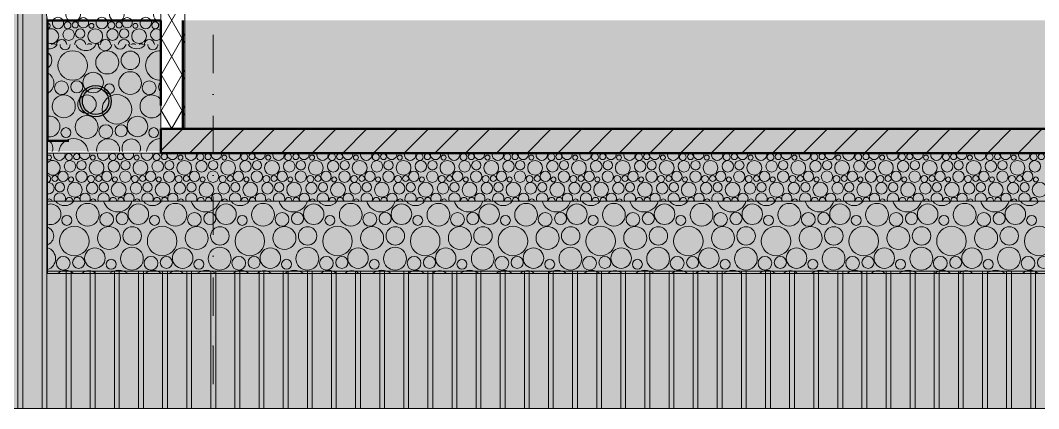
# Model space of a CAD drawing. Extents: x 1230 to 300706, y -1407 to 36108.
# Drawn here: x 105125 to 109348, y 5429 to 7039 of the extents above; entities that cross this region are included whole.
import ezdxf

# ---------------------------------------------------------------- set-up
doc = ezdxf.new("R2010")
doc.units = 0
doc.header["$LTSCALE"] = 5
doc.header["$MEASUREMENT"] = 0
doc.linetypes.add('- Осеви линии', pattern=[670.277762, 317.5, -176.388889, 0, -176.388874])
doc.linetypes.add('Hidden Line', pattern=[317.5, 211.666667, -105.833333])
for name, color, linetype, lineweight in [('1', 255, 'Continuous', 13), ('101', 253, 'Continuous', 15), ('102', 254, 'Continuous', 15), ('13', 54, 'Continuous', 18), ('18', 9, 'Continuous', 15), ('21', 7, 'Continuous', 50), ('23', 8, 'Continuous', 30), ('29', 7, 'Continuous', 50), ('4', 43, 'Continuous', 20)]:
    doc.layers.add(name, color=color, linetype=linetype, lineweight=lineweight)
for name, color, linetype, lineweight, true_color in [('104', 7, 'Continuous', 15, 0x3e3e3e), ('161', 7, 'Continuous', 15, 0x6a6a6a), ('19', 7, 'Continuous', 0, 0xe4e4e4), ('65', 7, 'Continuous', 20, 0x4e4e4e), ('84', 7, 'Continuous', 20, 0x3e3e3e)]:
    doc.layers.add(name, color=color, linetype=linetype, lineweight=lineweight, true_color=true_color)

# ---------------------------------------------------------------- blocks, each defined once
blk = doc.blocks.new('*X21')
at = {"layer": '101', "color": 253, "linetype": 'Continuous', "lineweight": 15}
for centre, radius in [((84.058, 84.169), 0.477), ((83.961, 84.942), 0.286), ((84.6, 84.978), 0.251), ((85.018, 84.257), 0.384), ((86.259, 84.044), 0.612), ((85.947, 84.901), 0.207), ((87.695, 84.169), 0.477), ((87.598, 84.942), 0.286), ((88.237, 84.978), 0.251), ((88.655, 84.257), 0.384), ((89.896, 84.044), 0.612), ((89.584, 84.901), 0.207), ((91.332, 84.169), 0.477), ((91.235, 84.942), 0.286), ((91.874, 84.978), 0.251), ((92.292, 84.257), 0.384), ((93.533, 84.044), 0.612), ((93.221, 84.901), 0.207), ((94.969, 84.169), 0.477), ((94.872, 84.942), 0.286), ((95.511, 84.978), 0.251), ((95.929, 84.257), 0.384), ((97.171, 84.044), 0.612), ((96.858, 84.901), 0.207), ((98.606, 84.169), 0.477), ((98.51, 84.942), 0.286), ((99.148, 84.978), 0.251), ((99.567, 84.257), 0.384), ((100.808, 84.044), 0.612), ((100.495, 84.901), 0.207), ((102.243, 84.169), 0.477), ((102.147, 84.942), 0.286), ((102.785, 84.978), 0.251), ((103.204, 84.257), 0.384), ((104.445, 84.044), 0.612), ((104.132, 84.901), 0.207), ((105.88, 84.169), 0.477), ((105.784, 84.942), 0.286), ((106.422, 84.978), 0.251), ((106.841, 84.257), 0.384), ((108.082, 84.044), 0.612), ((107.769, 84.901), 0.207), ((109.517, 84.169), 0.477), ((109.421, 84.942), 0.286), ((110.059, 84.978), 0.251), ((110.478, 84.257), 0.384), ((111.719, 84.044), 0.612), ((111.407, 84.901), 0.207), ((113.154, 84.169), 0.477), ((113.058, 84.942), 0.286), ((113.696, 84.978), 0.251), ((114.115, 84.257), 0.384), ((115.356, 84.044), 0.612), ((115.044, 84.901), 0.207), ((116.792, 84.169), 0.477), ((116.695, 84.942), 0.286), ((117.333, 84.978), 0.251), ((117.752, 84.257), 0.384), ((118.993, 84.044), 0.612), ((118.681, 84.901), 0.207), ((120.429, 84.169), 0.477), ((120.332, 84.942), 0.286), ((120.97, 84.978), 0.251), ((121.389, 84.257), 0.384), ((122.63, 84.044), 0.612), ((122.318, 84.901), 0.207), ((124.066, 84.169), 0.477), ((123.969, 84.942), 0.286), ((124.607, 84.978), 0.251), ((125.026, 84.257), 0.384), ((126.267, 84.044), 0.612), ((125.955, 84.901), 0.207), ((127.703, 84.169), 0.477), ((127.606, 84.942), 0.286), ((128.244, 84.978), 0.251), ((128.663, 84.257), 0.384), ((129.904, 84.044), 0.612), ((129.592, 84.901), 0.207), ((131.34, 84.169), 0.477), ((131.243, 84.942), 0.286), ((131.882, 84.978), 0.251), ((132.3, 84.257), 0.384), ((133.541, 84.044), 0.612), ((133.229, 84.901), 0.207), ((134.977, 84.169), 0.477), ((134.88, 84.942), 0.286), ((135.519, 84.978), 0.251), ((135.937, 84.257), 0.384), ((137.178, 84.044), 0.612), ((136.866, 84.901), 0.207), ((138.614, 84.169), 0.477), ((138.517, 84.942), 0.286), ((139.156, 84.978), 0.251), ((139.574, 84.257), 0.384), ((140.815, 84.044), 0.612), ((140.503, 84.901), 0.207), ((142.251, 84.169), 0.477), ((142.154, 84.942), 0.286), ((142.793, 84.978), 0.251), ((143.211, 84.257), 0.384), ((144.453, 84.044), 0.612), ((144.14, 84.901), 0.207), ((145.888, 84.169), 0.477), ((145.792, 84.942), 0.286), ((146.43, 84.978), 0.251), ((146.849, 84.257), 0.384), ((148.09, 84.044), 0.612), ((147.777, 84.901), 0.207), ((149.525, 84.169), 0.477), ((149.429, 84.942), 0.286), ((150.067, 84.978), 0.251), ((150.486, 84.257), 0.384), ((151.727, 84.044), 0.612), ((151.414, 84.901), 0.207), ((153.162, 84.169), 0.477), ((153.066, 84.942), 0.286), ((153.704, 84.978), 0.251), ((154.123, 84.257), 0.384), ((155.364, 84.044), 0.612), ((155.051, 84.901), 0.207), ((156.799, 84.169), 0.477), ((156.703, 84.942), 0.286), ((157.341, 84.978), 0.251), ((157.76, 84.257), 0.384), ((159.001, 84.044), 0.612), ((158.689, 84.901), 0.207), ((160.436, 84.169), 0.477), ((160.34, 84.942), 0.286), ((160.978, 84.978), 0.251), ((161.397, 84.257), 0.384), ((162.638, 84.044), 0.612), ((162.326, 84.901), 0.207), ((164.074, 84.169), 0.477), ((163.977, 84.942), 0.286), ((164.615, 84.978), 0.251), ((83.473, 83.335), 0.426), ((85.008, 83.314), 0.473), ((87.11, 83.335), 0.426), ((88.645, 83.314), 0.473), ((90.747, 83.335), 0.426), ((92.282, 83.314), 0.473), ((94.384, 83.335), 0.426), ((95.919, 83.314), 0.473), ((98.022, 83.335), 0.426), ((99.556, 83.314), 0.473), ((101.659, 83.335), 0.426), ((103.193, 83.314), 0.473), ((105.296, 83.335), 0.426), ((106.83, 83.314), 0.473), ((108.933, 83.335), 0.426), ((110.468, 83.314), 0.473), ((112.57, 83.335), 0.426), ((114.105, 83.314), 0.473), ((116.207, 83.335), 0.426), ((117.742, 83.314), 0.473), ((119.844, 83.335), 0.426), ((121.379, 83.314), 0.473), ((123.481, 83.335), 0.426), ((125.016, 83.314), 0.473), ((127.118, 83.335), 0.426), ((128.653, 83.314), 0.473), ((130.755, 83.335), 0.426), ((132.29, 83.314), 0.473), ((134.392, 83.335), 0.426), ((135.927, 83.314), 0.473), ((138.029, 83.335), 0.426), ((139.564, 83.314), 0.473), ((141.666, 83.335), 0.426), ((143.201, 83.314), 0.473), ((145.304, 83.335), 0.426), ((146.838, 83.314), 0.473), ((148.941, 83.335), 0.426), ((150.475, 83.314), 0.473), ((152.578, 83.335), 0.426), ((154.112, 83.314), 0.473), ((156.215, 83.335), 0.426), ((157.75, 83.314), 0.473), ((159.852, 83.335), 0.426), ((161.387, 83.314), 0.473), ((163.489, 83.335), 0.426), ((82.8, 83.158), 0.251), ((83.218, 82.437), 0.384), ((84.459, 82.224), 0.612), ((84.147, 83.081), 0.207), ((85.895, 82.349), 0.477), ((85.798, 83.122), 0.286), ((86.437, 83.158), 0.251), ((86.855, 82.437), 0.384), ((88.096, 82.224), 0.612), ((87.784, 83.081), 0.207), ((89.532, 82.349), 0.477), ((89.435, 83.122), 0.286), ((90.074, 83.158), 0.251), ((90.492, 82.437), 0.384), ((91.733, 82.224), 0.612), ((91.421, 83.081), 0.207), ((93.169, 82.349), 0.477), ((93.072, 83.122), 0.286), ((93.711, 83.158), 0.251), ((94.129, 82.437), 0.384), ((95.371, 82.224), 0.612), ((95.058, 83.081), 0.207), ((96.806, 82.349), 0.477), ((96.71, 83.122), 0.286), ((97.348, 83.158), 0.251), ((97.767, 82.437), 0.384), ((99.008, 82.224), 0.612), ((98.695, 83.081), 0.207), ((100.443, 82.349), 0.477), ((100.347, 83.122), 0.286), ((100.985, 83.158), 0.251), ((101.404, 82.437), 0.384), ((102.645, 82.224), 0.612), ((102.332, 83.081), 0.207), ((104.08, 82.349), 0.477), ((103.984, 83.122), 0.286), ((104.622, 83.158), 0.251), ((105.041, 82.437), 0.384), ((106.282, 82.224), 0.612), ((105.969, 83.081), 0.207), ((107.717, 82.349), 0.477), ((107.621, 83.122), 0.286), ((108.259, 83.158), 0.251), ((108.678, 82.437), 0.384), ((109.919, 82.224), 0.612), ((109.607, 83.081), 0.207), ((111.354, 82.349), 0.477), ((111.258, 83.122), 0.286), ((111.896, 83.158), 0.251), ((112.315, 82.437), 0.384), ((113.556, 82.224), 0.612), ((113.244, 83.081), 0.207), ((114.992, 82.349), 0.477), ((114.895, 83.122), 0.286), ((115.533, 83.158), 0.251), ((115.952, 82.437), 0.384), ((117.193, 82.224), 0.612), ((116.881, 83.081), 0.207), ((118.629, 82.349), 0.477), ((118.532, 83.122), 0.286), ((119.17, 83.158), 0.251), ((119.589, 82.437), 0.384), ((120.83, 82.224), 0.612), ((120.518, 83.081), 0.207), ((122.266, 82.349), 0.477), ((122.169, 83.122), 0.286), ((122.807, 83.158), 0.251), ((123.226, 82.437), 0.384), ((124.467, 82.224), 0.612), ((124.155, 83.081), 0.207), ((125.903, 82.349), 0.477), ((125.806, 83.122), 0.286), ((126.444, 83.158), 0.251), ((126.863, 82.437), 0.384), ((128.104, 82.224), 0.612), ((127.792, 83.081), 0.207), ((129.54, 82.349), 0.477), ((129.443, 83.122), 0.286), ((130.082, 83.158), 0.251), ((130.5, 82.437), 0.384), ((131.741, 82.224), 0.612), ((131.429, 83.081), 0.207), ((133.177, 82.349), 0.477), ((133.08, 83.122), 0.286), ((133.719, 83.158), 0.251), ((134.137, 82.437), 0.384), ((135.378, 82.224), 0.612), ((135.066, 83.081), 0.207), ((136.814, 82.349), 0.477), ((136.717, 83.122), 0.286), ((137.356, 83.158), 0.251), ((137.774, 82.437), 0.384), ((139.015, 82.224), 0.612), ((138.703, 83.081), 0.207), ((140.451, 82.349), 0.477), ((140.354, 83.122), 0.286), ((140.993, 83.158), 0.251), ((141.411, 82.437), 0.384), ((142.653, 82.224), 0.612), ((142.34, 83.081), 0.207), ((144.088, 82.349), 0.477), ((143.992, 83.122), 0.286), ((144.63, 83.158), 0.251), ((145.049, 82.437), 0.384), ((146.29, 82.224), 0.612), ((145.977, 83.081), 0.207), ((147.725, 82.349), 0.477), ((147.629, 83.122), 0.286), ((148.267, 83.158), 0.251), ((148.686, 82.437), 0.384), ((149.927, 82.224), 0.612), ((149.614, 83.081), 0.207), ((151.362, 82.349), 0.477), ((151.266, 83.122), 0.286), ((151.904, 83.158), 0.251), ((152.323, 82.437), 0.384), ((153.564, 82.224), 0.612), ((153.251, 83.081), 0.207), ((154.999, 82.349), 0.477), ((154.903, 83.122), 0.286), ((155.541, 83.158), 0.251), ((155.96, 82.437), 0.384), ((157.201, 82.224), 0.612), ((156.889, 83.081), 0.207), ((158.636, 82.349), 0.477), ((158.54, 83.122), 0.286), ((159.178, 83.158), 0.251), ((159.597, 82.437), 0.384), ((160.838, 82.224), 0.612), ((160.526, 83.081), 0.207), ((162.274, 82.349), 0.477), ((162.177, 83.122), 0.286), ((162.815, 83.158), 0.251), ((163.234, 82.437), 0.384), ((164.475, 82.224), 0.612), ((164.163, 83.081), 0.207)]:
    blk.add_circle(centre, radius, dxfattribs=at)
for centre, radius, start, end in [((82.31, 84.901), 0.207, 232.37831, 127.62169), ((82.622, 84.044), 0.612, 224.24164, 135.75836), ((83.171, 85.134), 0.473, 162.59898, 17.40102), ((84.422, 85.864), 0.612, 254.33377, 285.66623), ((85.273, 85.155), 0.426, 163.6472, 16.3528), ((86.808, 85.134), 0.473, 162.59898, 17.40102), ((88.059, 85.864), 0.612, 254.33377, 285.66623), ((88.91, 85.155), 0.426, 163.6472, 16.3528), ((90.445, 85.134), 0.473, 162.59898, 17.40102), ((91.696, 85.864), 0.612, 254.33377, 285.66623), ((92.547, 85.155), 0.426, 163.6472, 16.3528), ((94.082, 85.134), 0.473, 162.59898, 17.40102), ((95.333, 85.864), 0.612, 254.33377, 285.66623), ((96.184, 85.155), 0.426, 163.6472, 16.3528), ((97.719, 85.134), 0.473, 162.59898, 17.40102), ((98.971, 85.864), 0.612, 254.33377, 285.66623), ((99.822, 85.155), 0.426, 163.6472, 16.3528), ((101.356, 85.134), 0.473, 162.59898, 17.40102), ((102.608, 85.864), 0.612, 254.33377, 285.66623), ((103.459, 85.155), 0.426, 163.6472, 16.3528), ((104.993, 85.134), 0.473, 162.59898, 17.40102), ((106.245, 85.864), 0.612, 254.33377, 285.66623), ((107.096, 85.155), 0.426, 163.6472, 16.3528), ((108.63, 85.134), 0.473, 162.59898, 17.40102), ((109.882, 85.864), 0.612, 254.33377, 285.66623), ((110.733, 85.155), 0.426, 163.6472, 16.3528), ((112.268, 85.134), 0.473, 162.59898, 17.40102), ((113.519, 85.864), 0.612, 254.33377, 285.66623), ((114.37, 85.155), 0.426, 163.6472, 16.3528), ((115.905, 85.134), 0.473, 162.59898, 17.40102), ((117.156, 85.864), 0.612, 254.33377, 285.66623), ((118.007, 85.155), 0.426, 163.6472, 16.3528), ((119.542, 85.134), 0.473, 162.59898, 17.40102), ((120.793, 85.864), 0.612, 254.33377, 285.66623), ((121.644, 85.155), 0.426, 163.6472, 16.3528), ((123.179, 85.134), 0.473, 162.59898, 17.40102), ((124.43, 85.864), 0.612, 254.33377, 285.66623), ((125.281, 85.155), 0.426, 163.6472, 16.3528), ((126.816, 85.134), 0.473, 162.59898, 17.40102), ((128.067, 85.864), 0.612, 254.33377, 285.66623), ((128.918, 85.155), 0.426, 163.6472, 16.3528), ((130.453, 85.134), 0.473, 162.59898, 17.40102), ((131.704, 85.864), 0.612, 254.33377, 285.66623), ((132.555, 85.155), 0.426, 163.6472, 16.3528), ((134.09, 85.134), 0.473, 162.59898, 17.40102), ((135.341, 85.864), 0.612, 254.33377, 285.66623), ((136.192, 85.155), 0.426, 163.6472, 16.3528), ((137.727, 85.134), 0.473, 162.59898, 17.40102), ((138.978, 85.864), 0.612, 254.33377, 285.66623), ((139.829, 85.155), 0.426, 163.6472, 16.3528), ((141.364, 85.134), 0.473, 162.59898, 17.40102), ((142.615, 85.864), 0.612, 254.33377, 285.66623), ((143.466, 85.155), 0.426, 163.6472, 16.3528), ((145.001, 85.134), 0.473, 162.59898, 17.40102), ((146.253, 85.864), 0.612, 254.33377, 285.66623), ((147.104, 85.155), 0.426, 163.6472, 16.3528), ((148.638, 85.134), 0.473, 162.59898, 17.40102), ((149.89, 85.864), 0.612, 254.33377, 285.66623), ((150.741, 85.155), 0.426, 163.6472, 16.3528), ((152.275, 85.134), 0.473, 162.59898, 17.40102), ((153.527, 85.864), 0.612, 254.33377, 285.66623), ((154.378, 85.155), 0.426, 163.6472, 16.3528), ((155.912, 85.134), 0.473, 162.59898, 17.40102), ((157.164, 85.864), 0.612, 254.33377, 285.66623), ((158.015, 85.155), 0.426, 163.6472, 16.3528), ((159.55, 85.134), 0.473, 162.59898, 17.40102), ((160.801, 85.864), 0.612, 254.33377, 285.66623), ((161.652, 85.155), 0.426, 163.6472, 16.3528), ((163.187, 85.134), 0.473, 162.59898, 17.40102), ((164.438, 85.864), 0.612, 254.33377, 285.66623), ((82.161, 83.122), 0.286, 274.50282, 85.49718), ((82.258, 82.349), 0.477, 261.05473, 98.94527), ((83.208, 81.494), 0.473, 332.4801, 207.5199), ((85.31, 81.515), 0.426, 325.62131, 214.37869), ((86.845, 81.494), 0.473, 332.4801, 207.5199), ((88.947, 81.515), 0.426, 325.62131, 214.37869), ((90.482, 81.494), 0.473, 332.4801, 207.5199), ((92.584, 81.515), 0.426, 325.62131, 214.37869), ((94.119, 81.494), 0.473, 332.4801, 207.5199), ((96.222, 81.515), 0.426, 325.62131, 214.37869), ((97.756, 81.494), 0.473, 332.4801, 207.5199), ((99.859, 81.515), 0.426, 325.62131, 214.37869), ((101.393, 81.494), 0.473, 332.4801, 207.5199), ((103.496, 81.515), 0.426, 325.62131, 214.37869), ((105.03, 81.494), 0.473, 332.4801, 207.5199), ((107.133, 81.515), 0.426, 325.62131, 214.37869), ((108.668, 81.494), 0.473, 332.4801, 207.5199), ((110.77, 81.515), 0.426, 325.62131, 214.37869), ((112.305, 81.494), 0.473, 332.4801, 207.5199), ((114.407, 81.515), 0.426, 325.62131, 214.37869), ((115.942, 81.494), 0.473, 332.4801, 207.5199), ((118.044, 81.515), 0.426, 325.62131, 214.37869), ((119.579, 81.494), 0.473, 332.4801, 207.5199), ((121.681, 81.515), 0.426, 325.62131, 214.37869), ((123.216, 81.494), 0.473, 332.4801, 207.5199), ((125.318, 81.515), 0.426, 325.62131, 214.37869), ((126.853, 81.494), 0.473, 332.4801, 207.5199), ((128.955, 81.515), 0.426, 325.62131, 214.37869), ((130.49, 81.494), 0.473, 332.4801, 207.5199), ((132.592, 81.515), 0.426, 325.62131, 214.37869), ((134.127, 81.494), 0.473, 332.4801, 207.5199), ((136.229, 81.515), 0.426, 325.62131, 214.37869), ((137.764, 81.494), 0.473, 332.4801, 207.5199), ((139.866, 81.515), 0.426, 325.62131, 214.37869), ((141.401, 81.494), 0.473, 332.4801, 207.5199), ((143.504, 81.515), 0.426, 325.62131, 214.37869), ((145.038, 81.494), 0.473, 332.4801, 207.5199), ((147.141, 81.515), 0.426, 325.62131, 214.37869), ((148.675, 81.494), 0.473, 332.4801, 207.5199), ((150.778, 81.515), 0.426, 325.62131, 214.37869), ((152.312, 81.494), 0.473, 332.4801, 207.5199), ((154.415, 81.515), 0.426, 325.62131, 214.37869), ((155.95, 81.494), 0.473, 332.4801, 207.5199), ((158.052, 81.515), 0.426, 325.62131, 214.37869), ((159.587, 81.494), 0.473, 332.4801, 207.5199), ((161.689, 81.515), 0.426, 325.62131, 214.37869), ((163.224, 81.494), 0.473, 332.4801, 207.5199), ((82.347, 81.261), 0.207, 3.86586, 142.1633), ((83.998, 81.303), 0.286, 354.47725, 185.52275), ((84.637, 81.338), 0.251, 345.45425, 194.54575), ((85.984, 81.261), 0.207, 3.86586, 176.13414), ((87.635, 81.303), 0.286, 354.47725, 185.52275), ((88.274, 81.338), 0.251, 345.45425, 194.54575), ((89.621, 81.261), 0.207, 3.86586, 176.13414), ((91.272, 81.303), 0.286, 354.47725, 185.52275), ((91.911, 81.338), 0.251, 345.45425, 194.54575), ((93.258, 81.261), 0.207, 3.86586, 176.13414), ((94.91, 81.303), 0.286, 354.47725, 185.52275), ((95.548, 81.338), 0.251, 345.45425, 194.54575), ((96.895, 81.261), 0.207, 3.86586, 176.13414), ((98.547, 81.303), 0.286, 354.47725, 185.52275), ((99.185, 81.338), 0.251, 345.45425, 194.54575), ((100.532, 81.261), 0.207, 3.86586, 176.13414), ((102.184, 81.303), 0.286, 354.47725, 185.52275), ((102.822, 81.338), 0.251, 345.45425, 194.54575), ((104.169, 81.261), 0.207, 3.86586, 176.13414), ((105.821, 81.303), 0.286, 354.47725, 185.52275), ((106.459, 81.338), 0.251, 345.45425, 194.54575), ((107.807, 81.261), 0.207, 3.86586, 176.13414), ((109.458, 81.303), 0.286, 354.47725, 185.52275), ((110.096, 81.338), 0.251, 345.45425, 194.54575), ((111.444, 81.261), 0.207, 3.86586, 176.13414), ((113.095, 81.303), 0.286, 354.47725, 185.52275), ((113.733, 81.338), 0.251, 345.45425, 194.54575), ((115.081, 81.261), 0.207, 3.86586, 176.13414), ((116.732, 81.303), 0.286, 354.47725, 185.52275), ((117.37, 81.338), 0.251, 345.45425, 194.54575), ((118.718, 81.261), 0.207, 3.86586, 176.13414), ((120.369, 81.303), 0.286, 354.47725, 185.52275), ((121.007, 81.338), 0.251, 345.45425, 194.54575), ((122.355, 81.261), 0.207, 3.86586, 176.13414), ((124.006, 81.303), 0.286, 354.47725, 185.52275), ((124.644, 81.338), 0.251, 345.45425, 194.54575), ((125.992, 81.261), 0.207, 3.86586, 176.13414), ((127.643, 81.303), 0.286, 354.47725, 185.52275), ((128.282, 81.338), 0.251, 345.45425, 194.54575), ((129.629, 81.261), 0.207, 3.86586, 176.13414), ((131.28, 81.303), 0.286, 354.47725, 185.52275), ((131.919, 81.338), 0.251, 345.45425, 194.54575), ((133.266, 81.261), 0.207, 3.86586, 176.13414), ((134.917, 81.303), 0.286, 354.47725, 185.52275), ((135.556, 81.338), 0.251, 345.45425, 194.54575), ((136.903, 81.261), 0.207, 3.86586, 176.13414), ((138.554, 81.303), 0.286, 354.47725, 185.52275), ((139.193, 81.338), 0.251, 345.45425, 194.54575), ((140.54, 81.261), 0.207, 3.86586, 176.13414), ((142.192, 81.303), 0.286, 354.47725, 185.52275), ((142.83, 81.338), 0.251, 345.45425, 194.54575), ((144.177, 81.261), 0.207, 3.86586, 176.13414), ((145.829, 81.303), 0.286, 354.47725, 185.52275), ((146.467, 81.338), 0.251, 345.45425, 194.54575), ((147.814, 81.261), 0.207, 3.86586, 176.13414), ((149.466, 81.303), 0.286, 354.47725, 185.52275), ((150.104, 81.338), 0.251, 345.45425, 194.54575), ((151.451, 81.261), 0.207, 3.86586, 176.13414), ((153.103, 81.303), 0.286, 354.47725, 185.52275), ((153.741, 81.338), 0.251, 345.45425, 194.54575), ((155.089, 81.261), 0.207, 3.86586, 176.13414), ((156.74, 81.303), 0.286, 354.47725, 185.52275), ((157.378, 81.338), 0.251, 345.45425, 194.54575), ((158.726, 81.261), 0.207, 3.86586, 176.13414), ((160.377, 81.303), 0.286, 354.47725, 185.52275), ((161.015, 81.338), 0.251, 345.45425, 194.54575), ((162.363, 81.261), 0.207, 3.86586, 176.13414), ((164.014, 81.303), 0.286, 354.47725, 185.52275)]:
    blk.add_arc(centre, radius, start, end, dxfattribs=at)
blk = doc.blocks.new('*X22')
at = {"layer": '101', "color": 253, "linetype": 'Continuous', "lineweight": 15}
for centre, radius in [((85.518, 80.151), 0.946), ((92.792, 80.151), 0.946), ((100.066, 80.151), 0.946), ((107.341, 80.151), 0.946), ((114.615, 80.151), 0.946), ((121.889, 80.151), 0.946), ((129.163, 80.151), 0.946), ((136.437, 80.151), 0.946), ((143.711, 80.151), 0.946), ((150.986, 80.151), 0.946), ((158.26, 80.151), 0.946), ((87.099, 79.768), 0.572), ((88.375, 79.839), 0.501), ((89.723, 80.194), 0.851), ((94.373, 79.768), 0.572), ((95.649, 79.839), 0.501), ((96.997, 80.194), 0.851), ((101.647, 79.768), 0.572), ((102.924, 79.839), 0.501), ((104.271, 80.194), 0.851), ((108.921, 79.768), 0.572), ((110.198, 79.839), 0.501), ((111.545, 80.194), 0.851), ((116.195, 79.768), 0.572), ((117.472, 79.839), 0.501), ((118.819, 80.194), 0.851), ((123.47, 79.768), 0.572), ((124.746, 79.839), 0.501), ((126.094, 80.194), 0.851), ((130.744, 79.768), 0.572), ((132.02, 79.839), 0.501), ((133.368, 80.194), 0.851), ((138.018, 79.768), 0.572), ((139.294, 79.839), 0.501), ((140.642, 80.194), 0.851), ((145.292, 79.768), 0.572), ((146.569, 79.839), 0.501), ((147.916, 80.194), 0.851), ((152.566, 79.768), 0.572), ((153.843, 79.839), 0.501), ((155.19, 80.194), 0.851), ((159.84, 79.768), 0.572), ((161.117, 79.839), 0.501), ((162.464, 80.194), 0.851), ((83.796, 79.686), 0.414), ((91.07, 79.686), 0.414), ((98.344, 79.686), 0.414), ((105.619, 79.686), 0.414), ((112.893, 79.686), 0.414), ((120.167, 79.686), 0.414), ((127.441, 79.686), 0.414), ((134.715, 79.686), 0.414), ((141.989, 79.686), 0.414), ((149.263, 79.686), 0.414), ((156.538, 79.686), 0.414), ((163.812, 79.686), 0.414), ((84.421, 77.972), 1.224), ((87.292, 78.222), 0.954), ((89.213, 78.398), 0.767), ((91.695, 77.972), 1.224), ((94.566, 78.222), 0.954), ((96.487, 78.398), 0.767), ((98.969, 77.972), 1.224), ((101.84, 78.222), 0.954), ((103.761, 78.398), 0.767), ((106.243, 77.972), 1.224), ((109.114, 78.222), 0.954), ((111.035, 78.398), 0.767), ((113.517, 77.972), 1.224), ((116.389, 78.222), 0.954), ((118.309, 78.398), 0.767), ((120.792, 77.972), 1.224), ((123.663, 78.222), 0.954), ((125.583, 78.398), 0.767), ((128.066, 77.972), 1.224), ((130.937, 78.222), 0.954), ((132.858, 78.398), 0.767), ((135.34, 77.972), 1.224), ((138.211, 78.222), 0.954), ((140.132, 78.398), 0.767), ((142.614, 77.972), 1.224), ((145.485, 78.222), 0.954), ((147.406, 78.398), 0.767), ((149.888, 77.972), 1.224), ((152.759, 78.222), 0.954), ((154.68, 78.398), 0.767), ((157.162, 77.972), 1.224), ((160.034, 78.222), 0.954), ((161.954, 78.398), 0.767), ((164.436, 77.972), 1.224), ((86.123, 76.554), 0.851), ((89.192, 76.511), 0.946), ((93.397, 76.554), 0.851), ((96.466, 76.511), 0.946), ((100.671, 76.554), 0.851), ((103.741, 76.511), 0.946), ((107.945, 76.554), 0.851), ((111.015, 76.511), 0.946), ((115.219, 76.554), 0.851), ((118.289, 76.511), 0.946), ((122.494, 76.554), 0.851), ((125.563, 76.511), 0.946), ((129.768, 76.554), 0.851), ((132.837, 76.511), 0.946), ((137.042, 76.554), 0.851), ((140.111, 76.511), 0.946), ((144.316, 76.554), 0.851), ((147.386, 76.511), 0.946), ((151.59, 76.554), 0.851), ((154.66, 76.511), 0.946), ((158.864, 76.554), 0.851), ((161.934, 76.511), 0.946), ((83.499, 76.129), 0.572), ((84.775, 76.199), 0.501), ((87.47, 76.046), 0.414), ((90.773, 76.129), 0.572), ((92.049, 76.199), 0.501), ((94.744, 76.046), 0.414), ((98.047, 76.129), 0.572), ((99.324, 76.199), 0.501), ((102.019, 76.046), 0.414), ((105.321, 76.129), 0.572), ((106.598, 76.199), 0.501), ((109.293, 76.046), 0.414), ((112.595, 76.129), 0.572), ((113.872, 76.199), 0.501), ((116.567, 76.046), 0.414), ((119.87, 76.129), 0.572), ((121.146, 76.199), 0.501), ((123.841, 76.046), 0.414), ((127.144, 76.129), 0.572), ((128.42, 76.199), 0.501), ((131.115, 76.046), 0.414), ((134.418, 76.129), 0.572), ((135.694, 76.199), 0.501), ((138.389, 76.046), 0.414), ((141.692, 76.129), 0.572), ((142.969, 76.199), 0.501), ((145.663, 76.046), 0.414), ((148.966, 76.129), 0.572), ((150.243, 76.199), 0.501), ((152.938, 76.046), 0.414), ((156.24, 76.129), 0.572), ((157.517, 76.199), 0.501), ((160.212, 76.046), 0.414), ((163.514, 76.129), 0.572), ((164.791, 76.199), 0.501)]:
    blk.add_circle(centre, radius, dxfattribs=at)
for centre, radius, start, end in [((83.618, 81.861), 0.954, 217.9292, 322.0708), ((88.021, 81.612), 1.224, 195.99442, 344.00558), ((90.892, 81.861), 0.954, 217.9292, 322.0708), ((95.295, 81.612), 1.224, 195.99442, 344.00558), ((98.166, 81.861), 0.954, 217.9292, 322.0708), ((102.569, 81.612), 1.224, 195.99442, 344.00558), ((105.44, 81.861), 0.954, 217.9292, 322.0708), ((109.843, 81.612), 1.224, 195.99442, 344.00558), ((112.714, 81.861), 0.954, 217.9292, 322.0708), ((117.117, 81.612), 1.224, 195.99442, 344.00558), ((119.989, 81.861), 0.954, 217.9292, 322.0708), ((124.392, 81.612), 1.224, 195.99442, 344.00558), ((127.263, 81.861), 0.954, 217.9292, 322.0708), ((131.666, 81.612), 1.224, 195.99442, 344.00558), ((134.537, 81.861), 0.954, 217.9292, 322.0708), ((138.94, 81.612), 1.224, 195.99442, 344.00558), ((141.811, 81.861), 0.954, 217.9292, 322.0708), ((146.214, 81.612), 1.224, 195.99442, 344.00558), ((149.085, 81.861), 0.954, 217.9292, 322.0708), ((153.488, 81.612), 1.224, 195.99442, 344.00558), ((156.359, 81.861), 0.954, 217.9292, 322.0708), ((160.762, 81.612), 1.224, 195.99442, 344.00558), ((163.634, 81.861), 0.954, 217.9292, 322.0708), ((82.449, 80.194), 0.851, 251.85999, 108.14001), ((81.939, 78.398), 0.767, 288.63508, 71.36492), ((81.918, 76.511), 0.946, 286.29642, 73.70358), ((83.692, 74.582), 0.954, 46.61075, 133.38925), ((85.613, 74.758), 0.767, 42.37311, 137.62689), ((88.095, 74.332), 1.224, 50.34184, 129.65816), ((90.966, 74.582), 0.954, 46.61075, 133.38925), ((92.887, 74.758), 0.767, 42.37311, 137.62689), ((95.369, 74.332), 1.224, 50.34184, 129.65816), ((98.24, 74.582), 0.954, 46.61075, 133.38925), ((100.161, 74.758), 0.767, 42.37311, 137.62689), ((102.643, 74.332), 1.224, 50.34184, 129.65816), ((105.514, 74.582), 0.954, 46.61075, 133.38925), ((107.435, 74.758), 0.767, 42.37311, 137.62689), ((109.917, 74.332), 1.224, 50.34184, 129.65816), ((112.789, 74.582), 0.954, 46.61075, 133.38925), ((114.709, 74.758), 0.767, 42.37311, 137.62689), ((117.192, 74.332), 1.224, 50.34184, 129.65816), ((120.063, 74.582), 0.954, 46.61075, 133.38925), ((121.983, 74.758), 0.767, 42.37311, 137.62689), ((124.466, 74.332), 1.224, 50.34184, 129.65816), ((127.337, 74.582), 0.954, 46.61075, 133.38925), ((129.258, 74.758), 0.767, 42.37311, 137.62689), ((131.74, 74.332), 1.224, 50.34184, 129.65816), ((134.611, 74.582), 0.954, 46.61075, 133.38925), ((136.532, 74.758), 0.767, 42.37311, 137.62689), ((139.014, 74.332), 1.224, 50.34184, 129.65816), ((141.885, 74.582), 0.954, 46.61075, 133.38925), ((143.806, 74.758), 0.767, 42.37311, 137.62689), ((146.288, 74.332), 1.224, 50.34184, 129.65816), ((149.159, 74.582), 0.954, 46.61075, 133.38925), ((151.08, 74.758), 0.767, 42.37311, 137.62689), ((153.562, 74.332), 1.224, 50.34184, 129.65816), ((156.434, 74.582), 0.954, 46.61075, 133.38925), ((158.354, 74.758), 0.767, 42.37311, 137.62689), ((160.836, 74.332), 1.224, 50.34184, 129.65816), ((163.708, 74.582), 0.954, 46.61075, 133.38925)]:
    blk.add_arc(centre, radius, start, end, dxfattribs=at)
blk = doc.blocks.new('*X23')
at = {"layer": '101', "color": 253, "linetype": 'Continuous', "lineweight": 15}
for centre, radius in [((84.272, 92.532), 1.224), ((87.144, 92.781), 0.954), ((89.064, 92.958), 0.767), ((83.35, 90.688), 0.572), ((84.627, 90.759), 0.501), ((85.975, 91.114), 0.851), ((89.044, 91.07), 0.946), ((90.625, 90.688), 0.572), ((87.322, 90.605), 0.414), ((83.544, 89.141), 0.954), ((85.464, 89.318), 0.767), ((87.947, 88.892), 1.224), ((85.444, 87.43), 0.946), ((89.649, 87.474), 0.851), ((83.722, 86.965), 0.414), ((87.025, 87.048), 0.572), ((88.301, 87.119), 0.501), ((90.996, 86.965), 0.414)]:
    blk.add_circle(centre, radius, dxfattribs=at)
for centre, radius, start, end in [((82.3, 94.754), 0.851, 262.12132, 325.77572), ((83.648, 94.245), 0.414, 175.871, 4.129), ((85.37, 94.71), 0.946, 207.39061, 332.60939), ((86.95, 94.328), 0.572, 185.33205, 354.66795), ((88.227, 94.399), 0.501, 194.32224, 345.67776), ((89.575, 94.754), 0.851, 214.22428, 325.77572), ((91.547, 92.532), 1.224, 88.26341, 271.73659), ((90.922, 94.245), 0.414, 175.871, 4.129), ((81.79, 92.958), 0.767, 300.85507, 59.14493), ((81.77, 91.07), 0.946, 295.9347, 64.0653), ((91.901, 90.759), 0.501, 129.28098, 230.71902), ((90.818, 89.141), 0.954, 36.61812, 323.38188), ((82.375, 87.474), 0.851, 257.04366, 102.95634), ((81.864, 85.678), 0.767, 339.20764, 65.40488), ((84.347, 85.252), 1.224, 7.18893, 172.81107), ((87.218, 85.501), 0.954, 354.2287, 185.7713), ((89.139, 85.678), 0.767, 339.20764, 200.79236), ((91.621, 85.252), 1.224, 91.73431, 172.81107)]:
    blk.add_arc(centre, radius, start, end, dxfattribs=at)
blk = doc.blocks.new('*X24')
at = {"layer": '101', "color": 253, "linetype": 'Continuous', "lineweight": 15}
for centre, radius in [((83.947, 95.089), 0.477), ((83.85, 95.862), 0.286), ((84.488, 95.898), 0.251), ((84.907, 95.177), 0.384), ((86.148, 94.964), 0.612), ((85.836, 95.821), 0.207), ((87.584, 95.089), 0.477), ((87.487, 95.862), 0.286), ((88.125, 95.898), 0.251), ((88.544, 95.177), 0.384), ((89.785, 94.964), 0.612), ((89.473, 95.821), 0.207), ((91.124, 95.862), 0.286)]:
    blk.add_circle(centre, radius, dxfattribs=at)
for centre, radius, start, end in [((82.199, 95.821), 0.207, 265.84256, 94.15744), ((82.511, 94.964), 0.612, 237.67664, 122.32336), ((83.06, 96.053), 0.473, 152.05399, 27.94601), ((84.311, 96.784), 0.612, 236.28285, 303.71715), ((85.162, 96.075), 0.426, 151.95968, 28.04032), ((86.697, 96.053), 0.473, 152.05399, 27.94601), ((87.948, 96.784), 0.612, 236.28285, 303.71715), ((88.799, 96.075), 0.426, 151.95968, 28.04032), ((90.334, 96.053), 0.473, 152.05399, 27.94601), ((91.221, 95.089), 0.477, 40.47459, 319.52541), ((91.585, 96.784), 0.612, 236.28285, 269.86379), ((91.762, 95.898), 0.251, 135.47223, 224.52777), ((83.362, 94.255), 0.426, 2.69316, 177.30684), ((84.897, 94.233), 0.473, 5.05328, 174.94672), ((86.999, 94.255), 0.426, 2.69316, 177.30684), ((88.534, 94.233), 0.473, 5.05328, 174.94672), ((90.636, 94.255), 0.426, 2.69316, 177.30684), ((82.05, 94.042), 0.286, 54.5029, 62.12308), ((82.688, 94.078), 0.251, 51.89179, 128.10821), ((85.687, 94.042), 0.286, 54.5029, 125.4971), ((86.325, 94.078), 0.251, 51.89179, 128.10821), ((89.324, 94.042), 0.286, 54.5029, 125.4971), ((89.962, 94.078), 0.251, 51.89179, 128.10821)]:
    blk.add_arc(centre, radius, start, end, dxfattribs=at)
blk = doc.blocks.new('*X25')
at = {"layer": '101', "color": 253, "linetype": 'Continuous', "lineweight": 15}
for centre, radius, start, end in [((84.311, 96.784), 0.612, 303.71715, 236.28285), ((87.948, 96.784), 0.612, 303.71715, 236.28285), ((91.585, 96.784), 0.612, 90.13621, 236.28285), ((83.06, 96.053), 0.473, 27.94601, 152.05399), ((85.162, 96.075), 0.426, 28.04032, 151.95968), ((86.697, 96.053), 0.473, 27.94601, 152.05399), ((88.799, 96.075), 0.426, 28.04032, 151.95968), ((90.334, 96.053), 0.473, 27.94601, 152.05399)]:
    blk.add_arc(centre, radius, start, end, dxfattribs=at)

msp = doc.modelspace()

# ---------------------------------------------------------------- hatches: boundary and pattern name
at = {"layer": '1', "linetype": 'Continuous', "lineweight": 13, "true_color": 0x2b2b2b}
h = msp.add_hatch(dxfattribs=at)
h.set_pattern_fill('1_СТОМАНОБЕТОН_0001', color=250, scale=50.000024, style=0, pattern_type=2)
h.set_pattern_definition([(45, (48941.57, 10189.11), (-70.71071, 70.71071), []), (45, (48906.22, 10224.47), (-70.71071, 70.71071), [75.00004, -25.00001])])
h.paths.add_polyline_path([(117799.4, 6589.1), (117799.4, 7039.1), (105799.4, 7039.1), (105799.4, 6589.1)])
at = {"layer": '102', "linetype": 'Continuous', "lineweight": 15}
for points in [[(103199.7, 5429.1), (120507, 5429.1), (120507, 6247), (117912.9, 6926.1), (117907.7, 5999.1), (105237.6, 5999.1), (105237.6, 6539.1), (105237.6, 7039.1), (104713.4, 9892.4), (103199.7, 9892.4)], [(105707.6, 6589.1), (105707.6, 6489.1), (117907.7, 6489.1), (117907.7, 6589.1)]]:
    msp.add_hatch(color=254, dxfattribs=at).paths.add_polyline_path(points)
at = {"layer": '104', "linetype": 'Continuous', "lineweight": 15, "true_color": 0x3e3e3e}
h = msp.add_hatch(dxfattribs=at)
h.set_pattern_fill('MASONRY_BLOCK_0001', color=250, scale=50.000024, style=0, pattern_type=2)
h.set_pattern_definition([(45, (48941.57, 10189.11), (-63.63964, 63.63964), [])])
h.paths.add_polyline_path([(105707.6, 6589.1), (105707.6, 6489.1), (117907.7, 6489.1), (117907.7, 6589.1)])
at = {"layer": '13', "linetype": 'Continuous', "lineweight": 18}
h = msp.add_hatch(dxfattribs=at)
h.set_pattern_fill('INSULATION_BATT__0001', color=54, scale=50.000024, style=0, pattern_type=2)
h.set_pattern_definition([(60, (48941.574, 10189.11), (-64.95194, 37.50002), []), (120, (48941.574, 10189.11), (64.95194, 37.50002), [])])
h.paths.add_polyline_path([(105807.6, 9899.1), (105707.6, 9899.1), (105707.6, 6589.1), (105807.7, 6589.1), (105807.6, 10339.1)])
at = {"layer": '161', "linetype": 'Continuous', "lineweight": 15, "true_color": 0x6a6a6a}
h = msp.add_hatch(dxfattribs=at)
h.set_pattern_fill('DOUBLE_1_1_0001', color=251, scale=50.000024, style=0, pattern_type=2)
h.set_pattern_definition([(90, (112935.48, 6990.15), (-100, 0), []), (90, (112915.48, 6990.15), (-100, 0), [])])
h.paths.add_polyline_path([(103199.7, 5429.1), (120507, 5429.1), (120507, 6247), (117912.9, 6926.1), (117907.7, 5999.1), (105237.6, 5999.1), (105237.6, 6539.1), (105237.6, 7039.1), (104713.4, 9892.4), (103199.7, 9892.4)])
at = {"layer": '18', "linetype": 'Continuous', "lineweight": 15}
msp.add_hatch(color=9, dxfattribs=at).paths.add_polyline_path([(117799.4, 6589.1), (117799.4, 7039.1), (105799.4, 7039.1), (105799.4, 6589.1)])
at = {"layer": '19', "linetype": 'Continuous', "lineweight": 0, "true_color": 0xe4e4e4}
for points in [[(105237.6, 7039.1), (105237.6, 6939.1), (105707.6, 6939.1), (105707.6, 7039.1)], [(105237.6, 6495.6), (105707.6, 6495.6), (105707.6, 6939.1), (105237.6, 6939.1)], [(105237.6, 6289.1), (117907.7, 6289.1), (117907.7, 6489.1), (105237.6, 6489.1)], [(105237.6, 5989.1), (117907.7, 5989.1), (117907.7, 6289.1), (105237.6, 6289.1)]]:
    msp.add_hatch(color=254, dxfattribs=at).paths.add_polyline_path(points)

# ---------------------------------------------------------------- linework, layer by layer
at = {"layer": '1', "color": 250, "linetype": 'Continuous', "lineweight": 13, "true_color": 0x2b2b2b, "flags": 128}
msp.add_lwpolyline([(105807.6, 9899.1), (105707.6, 9899.1), (105707.6, 6589.1), (105807.7, 6589.1), (105807.6, 10339.1)], close=True, dxfattribs=at)
at = {"layer": '101', "color": 253, "linetype": 'Continuous', "lineweight": 15, "flags": 128}
msp.add_lwpolyline([(105237.6, 5989.1), (117907.7, 5989.1), (117907.7, 6289.1), (105237.6, 6289.1)], close=True, dxfattribs=at)
at = {"layer": '104', "color": 250, "linetype": 'Continuous', "lineweight": 15, "true_color": 0x3e3e3e, "flags": 128}
for points in [[(120507, 5429.1), (120507, 6247), (117912.9, 6926.1), (117907.7, 5999.1), (105237.6, 5999.1), (105237.6, 6539.1), (105237.6, 7039.1), (104713.4, 9892.4), (103199.7, 9892.4)], [(103199.7, 5429.1), (120507, 5429.1)]]:
    msp.add_lwpolyline(points, dxfattribs=at)
at = {"layer": '21', "color": 7, "linetype": 'Hidden Line', "lineweight": 50, "flags": 128}
msp.add_lwpolyline([(105707.6, 7039.1), (105237.6, 7039.1), (105237.6, 6539.1), (105707.6, 6539.1)], close=True, dxfattribs=at)
at = {"layer": '21', "color": 7, "linetype": 'Continuous', "lineweight": 50, "flags": 128}
msp.add_lwpolyline([(105707.6, 6589.1), (117907.7, 6589.1), (117907.7, 6489.1), (105707.6, 6489.1)], close=True, dxfattribs=at)
at = {"layer": '23', "color": 8, "linetype": 'Continuous', "lineweight": 30}
for radius in [65, 55]:
    msp.add_circle((105437.6, 6704.1), radius, dxfattribs=at)
at = {"layer": '29', "linetype": 'Continuous', "lineweight": 50}
for p in [(105799.4, 7039.1), (117799.4, 6589.1)]:
    msp.add_line(p, (105799.4, 6589.1), dxfattribs=at)
at = {"layer": '4', "linetype": '- Осеви линии', "lineweight": 20, "ltscale": 0.1}
for p, q in [((105924.4, 14689.1), (105924.4, 5689.1)), ((105924.4, 14689.1), (105924.4, 5689.1)), ((105924.4, 14689.1), (105924.4, 5689.1)), ((105924.4, 5689.1), (105924.4, 5429.1)), ((105924.4, 5689.1), (105924.4, 5429.1)), ((105924.4, 5689.1), (105924.4, 5429.1))]:
    msp.add_line(p, q, dxfattribs=at)
at = {"layer": '4', "color": 250, "linetype": '- Осеви линии', "lineweight": 20, "true_color": 0x3e3e3e}
msp.add_point((105924.4, 5689.1), dxfattribs=at)
msp.add_point((105924.4, 5689.1), dxfattribs=at)
msp.add_point((105924.4, 5689.1), dxfattribs=at)
msp.add_point((105924.4, 5689.1), dxfattribs=at)
msp.add_point((105924.4, 5689.1), dxfattribs=at)
msp.add_point((105924.4, 5689.1), dxfattribs=at)
at = {"layer": '84', "color": 250, "linetype": 'Continuous', "lineweight": 20, "true_color": 0x3e3e3e, "flags": 128}
msp.add_lwpolyline([(105237.6, 6289.1), (117907.7, 6289.1), (117907.7, 6489.1), (105237.6, 6489.1)], close=True, dxfattribs=at)

# ---------------------------------------------------------------- block references
at = {"layer": '65', "color": 251, "linetype": 'Continuous', "lineweight": 20, "true_color": 0x4e4e4e, "xscale": 50.00002355911847, "yscale": 50.00002355911847, "zscale": 50.00002355911847}
for name in ['*X25', '*X24', '*X23', '*X21', '*X22']:
    msp.add_blockref(name, (101128.5, 2225.4), dxfattribs=at)

doc.saveas('drawing.dxf')
